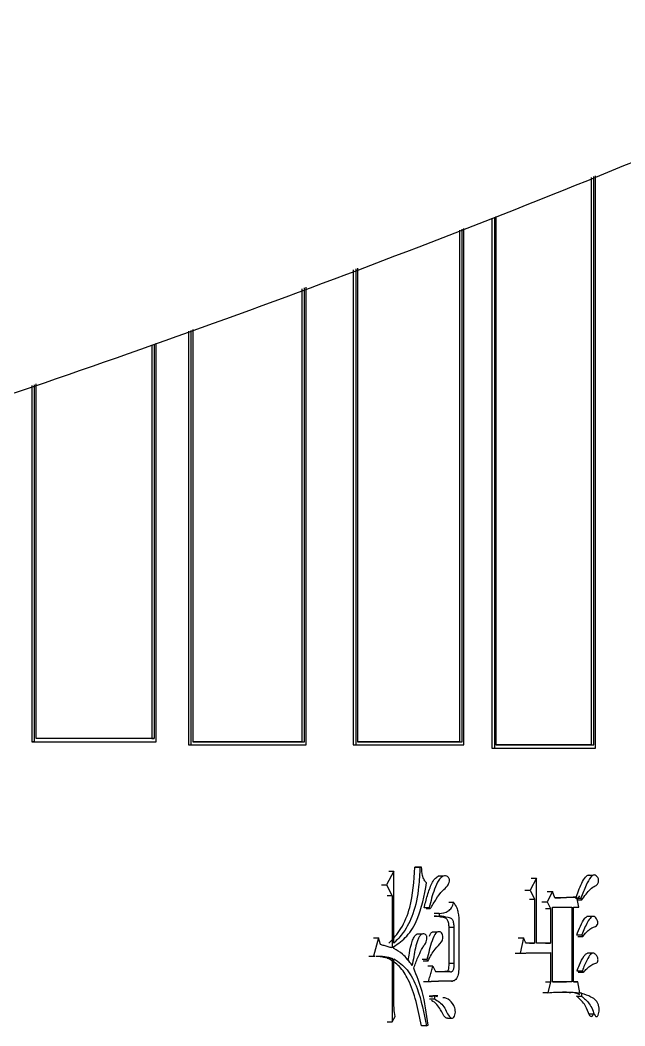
# Model space of a CAD drawing. Header units: millimetres. Extents: x 2003 to 4439, y 563 to 2285.
# Drawn here: x 2873.34 to 2882.99, y 735.83 to 751.88 of the extents above; entities that cross this region are included whole.
import ezdxf

# ---------------------------------------------------------------- set-up
doc = ezdxf.new("R2010")
doc.units = ezdxf.units.MM

msp = doc.modelspace()

# ---------------------------------------------------------------- linework, layer by layer
at = {"color": 7, "linetype": 'Continuous', "lineweight": 25}
for p, q in [((2882.45, 749.365), (2882.45, 740.312)), ((2882.492, 740.312), (2882.492, 749.383)), ((2882.517, 740.262), (2882.517, 749.393)), ((2880.864, 748.719), (2880.864, 740.262)), ((2880.905, 748.734), (2880.905, 740.262)), ((2880.931, 748.744), (2880.931, 740.312)), ((2880.389, 740.362), (2880.389, 748.542)), ((2880.416, 740.312), (2880.416, 748.552)), ((2880.349, 748.527), (2880.349, 740.362)), ((2878.654, 747.895), (2878.654, 740.312)), ((2878.693, 747.909), (2878.693, 740.312)), ((2878.721, 747.92), (2878.721, 740.362)), ((2877.836, 747.589), (2877.836, 740.362)), ((2877.875, 740.362), (2877.875, 747.604)), ((2877.903, 740.312), (2877.903, 747.614)), ((2876.062, 746.927), (2876.062, 740.312)), ((2876.092, 746.939), (2876.092, 740.362)), ((2876.024, 746.913), (2876.024, 740.312)), ((2875.439, 746.695), (2875.439, 740.412)), ((2875.476, 746.709), (2875.476, 740.412)), ((2875.507, 740.362), (2875.507, 746.72)), ((2873.527, 746.048), (2873.527, 740.362)), ((2873.563, 746.06), (2873.563, 740.362)), ((2873.595, 740.412), (2873.595, 746.071)), ((2873.527, 740.362), (2875.469, 740.362)), ((2873.563, 740.362), (2873.527, 740.362)), ((2875.439, 740.412), (2875.476, 740.412)), ((2877.836, 740.362), (2877.875, 740.362)), ((2880.349, 740.362), (2880.389, 740.362)), ((2876.024, 740.312), (2877.865, 740.312)), ((2876.024, 740.312), (2876.062, 740.312)), ((2877.865, 740.312), (2877.903, 740.312)), ((2878.654, 740.312), (2880.376, 740.312)), ((2878.654, 740.312), (2878.693, 740.312)), ((2880.376, 740.312), (2880.416, 740.312)), ((2880.864, 740.262), (2882.475, 740.262)), ((2880.864, 740.262), (2880.905, 740.262)), ((2882.45, 740.312), (2882.492, 740.312)), ((2882.475, 740.262), (2882.517, 740.262)), ((2879.303, 738.295), (2879.183, 738.078)), ((2879.224, 738.295), (2879.303, 738.295)), ((2879.303, 737.148), (2879.303, 738.295)), ((2879.639, 738.36), (2879.718, 738.36)), ((2879.742, 738.36), (2879.662, 738.36)), ((2879.742, 738.36), (2879.718, 738.36)), ((2880.089, 738.219), (2880.009, 738.219)), ((2881.575, 738.186), (2881.475, 737.992)), ((2881.493, 738.186), (2881.575, 738.186)), ((2881.575, 737.148), (2881.575, 738.186)), ((2882.474, 738.228), (2882.391, 738.228)), ((2879.104, 738.078), (2879.183, 738.078)), ((2879.183, 738.078), (2879.273, 737.905)), ((2881.393, 737.992), (2881.475, 737.992)), ((2881.475, 737.992), (2881.547, 737.851)), ((2881.831, 737.97), (2881.748, 737.808)), ((2881.748, 737.97), (2881.831, 737.97)), ((2881.869, 737.873), (2881.831, 737.97)), ((2879.273, 737.905), (2879.194, 737.905)), ((2879.273, 737.905), (2879.273, 737.072)), ((2880.257, 737.797), (2880.177, 737.797)), ((2881.466, 737.851), (2881.547, 737.851)), ((2881.547, 737.851), (2881.547, 737.148)), ((2881.665, 737.808), (2881.748, 737.808)), ((2881.748, 737.808), (2881.803, 737.7)), ((2882.138, 737.884), (2882.221, 737.884)), ((2882.266, 737.903), (2882.219, 737.84)), ((2882.253, 737.721), (2882.221, 737.884)), ((2882.286, 737.862), (2882.225, 737.862)), ((2882.229, 737.84), (2882.302, 737.84)), ((2879.865, 737.71), (2879.785, 737.71)), ((2879.816, 737.7), (2879.883, 737.7)), ((2880.024, 737.624), (2879.944, 737.624)), ((2880.024, 737.624), (2880.024, 737.581)), ((2881.721, 737.7), (2881.803, 737.7)), ((2881.803, 737.7), (2881.803, 737.148)), ((2881.831, 737.721), (2882.139, 737.721)), ((2882.166, 737.721), (2882.253, 737.721)), ((2879.944, 737.581), (2880.024, 737.581)), ((2880.338, 737.483), (2880.338, 736.834)), ((2882.467, 737.573), (2882.383, 737.573)), ((2879.992, 737.324), (2879.912, 737.324)), ((2880.263, 737.397), (2880.182, 737.397)), ((2880.182, 736.823), (2880.182, 737.397)), ((2880.263, 736.823), (2880.263, 737.397)), ((2878.978, 737.234), (2879.057, 737.234)), ((2879.057, 737.234), (2878.979, 736.942)), ((2879.087, 737.126), (2879.057, 737.234)), ((2879.75, 737.293), (2879.67, 737.293)), ((2881.287, 737.235), (2881.368, 737.235)), ((2881.368, 737.235), (2881.318, 736.986)), ((2881.547, 737.148), (2881.413, 737.148)), ((2881.466, 737.148), (2881.547, 737.148)), ((2881.803, 737.148), (2881.575, 737.148)), ((2881.721, 737.148), (2881.803, 737.148)), ((2882.235, 737.256), (2882.319, 737.256)), ((2879.303, 737.061), (2879.303, 737.094)), ((2881.236, 736.986), (2881.318, 736.986)), ((2881.803, 736.997), (2881.803, 736.531)), ((2882.475, 736.988), (2882.391, 736.988)), ((2878.9, 736.942), (2878.979, 736.942)), ((2878.979, 736.942), (2878.996, 736.942)), ((2879.194, 736.91), (2879.273, 736.91)), ((2879.273, 736.91), (2879.273, 735.893)), ((2879.303, 736.196), (2879.303, 736.899)), ((2879.83, 736.888), (2879.751, 736.888)), ((2879.83, 736.888), (2879.848, 736.867)), ((2880.263, 736.823), (2880.182, 736.823)), ((2879.924, 736.78), (2879.844, 736.78)), ((2879.965, 736.694), (2880.193, 736.694)), ((2879.965, 736.694), (2880.112, 736.694)), ((2880.193, 736.694), (2880.113, 736.694)), ((2882.308, 736.704), (2882.225, 736.704)), ((2882.241, 736.683), (2882.324, 736.683)), ((2879.854, 736.531), (2879.774, 736.531)), ((2880.222, 736.542), (2880.239, 736.542)), ((2881.721, 736.531), (2881.803, 736.531)), ((2881.803, 736.531), (2881.759, 736.358)), ((2882.139, 736.531), (2881.831, 736.531)), ((2881.831, 736.531), (2882.056, 736.531)), ((2882.139, 736.531), (2882.056, 736.531)), ((2882.237, 736.531), (2882.166, 736.531)), ((2882.166, 736.531), (2882.237, 736.531)), ((2882.27, 736.358), (2882.237, 736.531)), ((2881.759, 736.358), (2881.677, 736.358)), ((2882.186, 736.358), (2882.118, 736.361)), ((2882.187, 736.358), (2882.27, 736.358)), ((2882.297, 736.348), (2882.214, 736.348)), ((2882.214, 736.348), (2882.264, 736.33)), ((2882.297, 736.348), (2882.297, 736.304)), ((2879.867, 736.304), (2879.92, 736.294)), ((2879.948, 736.304), (2879.868, 736.304)), ((2879.868, 736.261), (2879.948, 736.261)), ((2880.001, 736.306), (2879.921, 736.306)), ((2880, 736.294), (2879.948, 736.304)), ((2879.948, 736.304), (2879.948, 736.261)), ((2882.214, 736.304), (2882.297, 736.304)), ((2882.414, 736.02), (2882.498, 736.02)), ((2879.194, 735.893), (2879.273, 735.893)), ((2879.273, 735.893), (2879.321, 735.98)), ((2880.158, 735.952), (2880.223, 735.952)), ((2880.224, 735.952), (2880.238, 735.952)), ((2879.824, 735.828), (2879.745, 735.828)), ((2879.824, 735.828), (2879.848, 735.839))]:
    msp.add_line(p, q, dxfattribs=at)
at = {"color": 7, "linetype": 'Continuous', "lineweight": 25, "flags": 128}
for points in [[(2882.286, 737.862), (2882.29, 737.856), (2882.296, 737.848), (2882.302, 737.84)], [(2881.831, 736.531), (2881.831, 737.126), (2881.831, 737.721)], [(2882.139, 737.721), (2882.139, 737.126), (2882.139, 736.531)], [(2882.166, 736.531), (2882.166, 737.126), (2882.166, 737.721)], [(2882.302, 737.278), (2882.272, 737.278), (2882.245, 737.278), (2882.219, 737.278)], [(2882.302, 737.278), (2882.31, 737.267), (2882.319, 737.256)], [(2879.768, 736.867), (2879.797, 736.867), (2879.822, 736.867), (2879.848, 736.867)], [(2882.308, 736.704), (2882.316, 736.694), (2882.324, 736.683)]]:
    msp.add_lwpolyline(points, dxfattribs=at)
at = {"color": 7, "linetype": 'Continuous', "lineweight": 25}
for points, knots in [([(2818.188, 736.933), (2820.748, 736.958), (2824.328, 736.993), (2829.598, 737.272), (2834.062, 737.607), (2839.378, 738.173), (2844.947, 738.946), (2850.76, 739.956), (2856.732, 741.212), (2862.808, 742.723), (2868.946, 744.493), (2875.111, 746.527), (2881.274, 748.827), (2887.411, 751.392), (2893.499, 754.223), (2899.519, 757.316), (2905.452, 760.671), (2911.281, 764.283), (2916.991, 768.149), (2922.566, 772.263), (2927.993, 776.62), (2933.259, 781.214), (2938.35, 786.039), (2943.255, 791.086), (2947.962, 796.349), (2952.46, 801.819), (2956.738, 807.488), (2960.787, 813.345), (2964.597, 819.381), (2968.158, 825.587), (2971.463, 831.952), (2974.504, 838.464), (2977.273, 845.114), (2979.764, 851.888), (2981.969, 858.776), (2983.884, 865.765), (2985.502, 872.842), (2986.82, 879.996), (2987.833, 887.213), (2988.538, 894.48), (2988.93, 901.784), (2989.009, 909.112), (2988.772, 916.45), (2988.218, 923.785), (2987.346, 931.102), (2986.156, 938.39), (2984.648, 945.632), (2982.823, 952.817), (2980.682, 959.93), (2978.228, 966.957), (2975.463, 973.886), (2972.391, 980.702), (2969.014, 987.393), (2965.336, 993.945), (2961.362, 1000.345), (2957.097, 1006.58), (2952.546, 1012.638), (2947.714, 1018.506), (2942.607, 1024.173), (2937.23, 1029.625), (2931.784, 1034.673), (2926.31, 1039.325), (2920.852, 1043.595), (2915.227, 1047.637), (2909.446, 1051.445), (2903.518, 1055.013), (2897.456, 1058.335), (2891.27, 1061.406), (2884.973, 1064.219), (2878.58, 1066.771), (2872.105, 1069.057), (2865.567, 1071.073), (2858.992, 1072.816), (2852.419, 1074.281), (2845.925, 1075.462), (2839.636, 1076.359), (2834.112, 1076.943), (2829.229, 1077.31), (2824.405, 1077.55), (2818.431, 1077.667), (2812.914, 1077.557), (2807.645, 1077.285), (2803.18, 1076.948), (2797.864, 1076.383), (2792.295, 1075.609), (2786.482, 1074.599), (2780.511, 1073.343), (2774.435, 1071.833), (2768.297, 1070.062), (2762.131, 1068.028), (2755.968, 1065.728), (2749.831, 1063.163), (2743.743, 1060.333), (2737.723, 1057.239), (2731.791, 1053.884), (2725.962, 1050.272), (2720.252, 1046.407), (2714.676, 1042.292), (2709.249, 1037.935), (2703.983, 1033.341), (2698.892, 1028.516), (2693.987, 1023.469), (2689.28, 1018.206), (2684.782, 1012.736), (2680.504, 1007.068), (2676.455, 1001.21), (2672.646, 995.174), (2669.084, 988.968), (2665.779, 982.603), (2662.737, 976.091), (2659.975, 969.44), (2657.638, 963.158), (2656.359, 959.053), (2655.796, 957.244)], [0, 0, 0, 0, 0.0102074, 0.014274, 0.021037, 0.0280561, 0.0355867, 0.0434511, 0.0515783, 0.0599113, 0.0684099, 0.0770439, 0.085791, 0.0946336, 0.1035582, 0.112554, 0.1216124, 0.1307262, 0.1398897, 0.1490979, 0.1583469, 0.1676331, 0.1769537, 0.1863062, 0.1956884, 0.2050985, 0.2145348, 0.2239961, 0.233481, 0.2429885, 0.2525178, 0.262068, 0.2716385, 0.2812287, 0.2908382, 0.3004664, 0.3101132, 0.3197782, 0.3294613, 0.3391624, 0.3488814, 0.3586183, 0.3683733, 0.3781464, 0.387938, 0.3977483, 0.4075776, 0.4174265, 0.4272956, 0.4371854, 0.4470968, 0.4570307, 0.4669882, 0.4769704, 0.486979, 0.4970156, 0.5070822, 0.5171812, 0.5273154, 0.5374882, 0.5477037, 0.5569145, 0.5661226, 0.5753266, 0.5845258, 0.5937191, 0.6029052, 0.6120821, 0.6212471, 0.6303962, 0.6395236, 0.6486197, 0.6576679, 0.6666375, 0.6754633, 0.6839789, 0.6919633, 0.6976055, 0.7035012, 0.7112199, 0.7214273, 0.7254939, 0.7322569, 0.739276, 0.7468066, 0.754671, 0.7627982, 0.7711312, 0.7796298, 0.7882638, 0.7970109, 0.8058535, 0.8147781, 0.8237739, 0.8328323, 0.8419461, 0.8511096, 0.8603178, 0.8695668, 0.878853, 0.8881736, 0.8975261, 0.9069083, 0.9163184, 0.9257547, 0.935216, 0.9447009, 0.9542084, 0.9637377, 0.9732879, 0.9828584, 0.9924486, 1, 1, 1, 1]), ([(2873.563, 740.362), (2873.761, 740.362), (2874.156, 740.362), (2874.805, 740.362), (2875.252, 740.362), (2875.507, 740.362)], [0, 0, 0, 0, 0.300081, 0.600162, 1, 1, 1, 1]), ([(2875.476, 740.412), (2875.285, 740.412), (2874.902, 740.412), (2874.276, 740.412), (2873.837, 740.412), (2873.595, 740.412)], [0, 0, 0, 0, 0.3099206, 0.6198411, 1, 1, 1, 1]), ([(2875.439, 740.412), (2875.285, 740.412), (2874.977, 740.412), (2874.365, 740.412), (2873.9, 740.412), (2873.595, 740.412)], [0, 0, 0, 0, 0.254867, 0.509735, 1, 1, 1, 1]), ([(2876.092, 740.362), (2876.279, 740.362), (2876.654, 740.362), (2877.249, 740.362), (2877.652, 740.362), (2877.875, 740.362)], [0, 0, 0, 0, 0.309921, 0.619841, 1, 1, 1, 1]), ([(2877.836, 740.362), (2877.69, 740.362), (2877.398, 740.362), (2876.82, 740.362), (2876.38, 740.362), (2876.092, 740.362)], [0, 0, 0, 0, 0.25537, 0.51074, 1, 1, 1, 1]), ([(2878.721, 740.362), (2878.897, 740.362), (2879.248, 740.362), (2879.805, 740.362), (2880.181, 740.362), (2880.389, 740.362)], [0, 0, 0, 0, 0.309921, 0.619841, 1, 1, 1, 1]), ([(2880.349, 740.362), (2880.212, 740.362), (2879.94, 740.362), (2879.401, 740.362), (2878.99, 740.362), (2878.721, 740.362)], [0, 0, 0, 0, 0.256004, 0.512008, 1, 1, 1, 1]), ([(2876.062, 740.312), (2876.249, 740.312), (2876.624, 740.312), (2877.239, 740.312), (2877.662, 740.312), (2877.903, 740.312)], [0, 0, 0, 0, 0.300081, 0.600162, 1, 1, 1, 1]), ([(2878.693, 740.312), (2878.869, 740.312), (2879.22, 740.312), (2879.796, 740.312), (2880.19, 740.312), (2880.416, 740.312)], [0, 0, 0, 0, 0.300081, 0.600162, 1, 1, 1, 1]), ([(2880.905, 740.262), (2881.069, 740.262), (2881.399, 740.262), (2881.938, 740.262), (2882.306, 740.262), (2882.517, 740.262)], [0, 0, 0, 0, 0.300081, 0.600162, 1, 1, 1, 1]), ([(2880.931, 740.312), (2881.096, 740.312), (2881.425, 740.312), (2881.946, 740.312), (2882.298, 740.312), (2882.492, 740.312)], [0, 0, 0, 0, 0.309921, 0.619841, 1, 1, 1, 1]), ([(2882.45, 740.312), (2882.323, 740.312), (2882.069, 740.312), (2881.566, 740.312), (2881.182, 740.312), (2880.931, 740.312)], [0, 0, 0, 0, 0.256655, 0.51331, 1, 1, 1, 1]), ([(2879.223, 737.148), (2879.291, 737.22), (2879.428, 737.366), (2879.599, 737.782), (2879.623, 738.139), (2879.638, 738.36)], [0, 0, 0, 0, 0.27091, 0.549398, 1, 1, 1, 1]), ([(2879.718, 738.36), (2879.713, 738.255), (2879.701, 737.999), (2879.626, 737.623), (2879.473, 737.325), (2879.354, 737.202), (2879.303, 737.148)], [0, 0, 0, 0, 0.214752, 0.527903, 0.794745, 1, 1, 1, 1]), ([(2879.662, 738.36), (2879.658, 738.36), (2879.65, 738.36), (2879.642, 738.36), (2879.638, 738.36)], [0, 0, 0, 0, 0.56, 1, 1, 1, 1]), ([(2879.824, 738.111), (2879.81, 738.125), (2879.782, 738.154), (2879.755, 738.245), (2879.747, 738.316), (2879.742, 738.36)], [0, 0, 0, 0, 0.268422, 0.549119, 1, 1, 1, 1]), ([(2879.303, 737.094), (2879.373, 737.143), (2879.517, 737.243), (2879.724, 737.579), (2879.786, 737.907), (2879.824, 738.111)], [0, 0, 0, 0, 0.270771, 0.548729, 1, 1, 1, 1]), ([(2879.785, 737.71), (2879.802, 737.777), (2879.835, 737.915), (2879.891, 738.072), (2879.952, 738.179), (2879.99, 738.205), (2880.009, 738.219)], [0, 0, 0, 0, 0.333447, 0.684518, 0.842265, 1, 1, 1, 1]), ([(2879.883, 737.7), (2879.914, 737.75), (2879.976, 737.85), (2880.064, 737.981), (2880.142, 738.038), (2880.177, 738.095), (2880.187, 738.129), (2880.189, 738.157), (2880.187, 738.174), (2880.181, 738.19), (2880.167, 738.207), (2880.143, 738.223), (2880.108, 738.229), (2880.063, 738.207), (2880.003, 738.14), (2879.93, 737.972), (2879.89, 737.814), (2879.866, 737.712), (2879.865, 737.71)], [0, 0, 0, 0, 0.14, 0.280266, 0.380171, 0.409931, 0.439811, 0.452036, 0.462473, 0.472931, 0.488626, 0.51752, 0.558625, 0.598671, 0.668428, 0.787489, 0.99583, 1, 1, 1, 1]), ([(2882.203, 737.862), (2882.218, 737.903), (2882.263, 738.026), (2882.321, 738.163), (2882.386, 738.228), (2882.413, 738.239), (2882.432, 738.236), (2882.439, 738.228), (2882.44, 738.228)], [0, 0, 0, 0, 0.248256, 0.747976, 0.841052, 0.91959, 0.998812, 1, 1, 1, 1]), ([(2882.302, 737.84), (2882.324, 737.87), (2882.389, 737.96), (2882.471, 738.048), (2882.542, 738.074), (2882.558, 738.097), (2882.566, 738.118), (2882.569, 738.14), (2882.569, 738.158), (2882.564, 738.178), (2882.551, 738.203), (2882.53, 738.225), (2882.504, 738.239), (2882.475, 738.233), (2882.425, 738.186), (2882.36, 738.057), (2882.312, 737.935), (2882.286, 737.863), (2882.286, 737.862)], [0, 0, 0, 0, 0.113222, 0.341327, 0.387566, 0.408095, 0.428648, 0.444625, 0.457844, 0.471063, 0.493511, 0.536211, 0.570053, 0.604097, 0.65629, 0.801568, 0.997978, 1, 1, 1, 1]), ([(2880.024, 737.624), (2880.074, 737.628), (2880.144, 737.633), (2880.225, 737.707), (2880.246, 737.767), (2880.257, 737.797)], [0, 0, 0, 0, 0.550462, 0.77054, 1, 1, 1, 1]), ([(2880.257, 737.797), (2880.274, 737.77), (2880.302, 737.725), (2880.327, 737.641), (2880.338, 737.563), (2880.338, 737.51), (2880.338, 737.483)], [0, 0, 0, 0, 0.330967, 0.551079, 0.77486, 1, 1, 1, 1]), ([(2882.221, 737.884), (2882.211, 737.883), (2882.197, 737.882), (2882.181, 737.881), (2882.173, 737.88), (2882.168, 737.88), (2882.162, 737.88), (2882.157, 737.879), (2882.151, 737.879), (2882.146, 737.879), (2882.14, 737.878), (2882.136, 737.878), (2882.13, 737.878), (2882.125, 737.877), (2882.119, 737.877), (2882.113, 737.877), (2882.107, 737.876), (2882.101, 737.876), (2882.095, 737.876), (2882.088, 737.876), (2882.081, 737.875), (2882.075, 737.875), (2882.069, 737.875), (2882.06, 737.875), (2882.051, 737.874), (2882.042, 737.874), (2882.036, 737.874), (2882.031, 737.874), (2882.025, 737.874), (2882.021, 737.874), (2882.015, 737.873), (2882.01, 737.873), (2882.004, 737.873), (2881.998, 737.873), (2881.992, 737.873), (2881.986, 737.873), (2881.981, 737.873), (2881.975, 737.873), (2881.97, 737.873), (2881.964, 737.873), (2881.959, 737.873), (2881.953, 737.873), (2881.948, 737.873), (2881.942, 737.873), (2881.937, 737.873), (2881.931, 737.873), (2881.927, 737.873), (2881.921, 737.873), (2881.916, 737.873), (2881.91, 737.873), (2881.905, 737.873), (2881.899, 737.873), (2881.894, 737.873), (2881.888, 737.873), (2881.883, 737.873), (2881.877, 737.873), (2881.872, 737.873), (2881.869, 737.873)], [0, 0, 0, 0, 0.082056, 0.123084, 0.133341, 0.153855, 0.164112, 0.184626, 0.194883, 0.215397, 0.225654, 0.246168, 0.256425, 0.276939, 0.287196, 0.30771, 0.328224, 0.338481, 0.358995, 0.379509, 0.400023, 0.420537, 0.430794, 0.451308, 0.492336, 0.51285, 0.523107, 0.543621, 0.553878, 0.574392, 0.584649, 0.605163, 0.61542, 0.635934, 0.656448, 0.666705, 0.687219, 0.697476, 0.71799, 0.728247, 0.748761, 0.759018, 0.779532, 0.789789, 0.810303, 0.82056, 0.841074, 0.851331, 0.871845, 0.882102, 0.902616, 0.912873, 0.933387, 0.943644, 0.964158, 0.974415, 1, 1, 1, 1]), ([(2881.869, 737.873), (2881.88, 737.873), (2881.931, 737.873), (2882.02, 737.876), (2882.098, 737.881), (2882.137, 737.884)], [0, 0, 0, 0, 0.123403, 0.561636, 1, 1, 1, 1]), ([(2879.865, 737.71), (2879.867, 737.71), (2879.871, 737.707), (2879.876, 737.704), (2879.881, 737.701), (2879.883, 737.7)], [0, 0, 0, 0, 0.255027, 0.627514, 1, 1, 1, 1]), ([(2880.182, 737.397), (2880.182, 737.419), (2880.18, 737.461), (2880.162, 737.523), (2880.126, 737.551), (2880.053, 737.567), (2879.992, 737.575), (2879.943, 737.581)], [0, 0, 0, 0, 0.130153, 0.256408, 0.38449, 0.511557, 1, 1, 1, 1]), ([(2880.263, 737.397), (2880.262, 737.419), (2880.261, 737.461), (2880.243, 737.523), (2880.207, 737.551), (2880.134, 737.567), (2880.072, 737.575), (2880.024, 737.581)], [0, 0, 0, 0, 0.13003, 0.256202, 0.384291, 0.511395, 1, 1, 1, 1]), ([(2882.219, 737.278), (2882.238, 737.327), (2882.275, 737.425), (2882.329, 737.522), (2882.368, 737.568), (2882.38, 737.571), (2882.383, 737.571)], [0, 0, 0, 0, 0.419977, 0.842492, 0.96479, 1, 1, 1, 1]), ([(2882.319, 737.256), (2882.346, 737.29), (2882.39, 737.344), (2882.459, 737.395), (2882.509, 737.407), (2882.541, 737.43), (2882.552, 737.45), (2882.556, 737.462), (2882.557, 737.476), (2882.554, 737.494), (2882.544, 737.523), (2882.526, 737.554), (2882.498, 737.575), (2882.47, 737.578), (2882.432, 737.55), (2882.39, 737.484), (2882.344, 737.387), (2882.316, 737.315), (2882.302, 737.278), (2882.302, 737.278)], [0, 0, 0, 0, 0.157954, 0.255242, 0.35249, 0.401724, 0.417192, 0.427834, 0.438557, 0.45242, 0.478029, 0.52635, 0.573066, 0.619079, 0.658607, 0.768684, 0.881292, 0.999134, 1, 1, 1, 1]), ([(2879.618, 736.748), (2879.639, 736.806), (2879.678, 736.91), (2879.734, 737.028), (2879.777, 737.105), (2879.809, 737.144), (2879.826, 737.188), (2879.831, 737.223), (2879.829, 737.25), (2879.824, 737.268), (2879.812, 737.284), (2879.792, 737.297), (2879.766, 737.301), (2879.735, 737.287), (2879.705, 737.253), (2879.655, 737.141), (2879.627, 736.977), (2879.602, 736.838), (2879.594, 736.791)], [0, 0, 0, 0, 0.150802, 0.270996, 0.331066, 0.383869, 0.414543, 0.44536, 0.459508, 0.473787, 0.489783, 0.51524, 0.550113, 0.584523, 0.63156, 0.679807, 0.891009, 1, 1, 1, 1]), ([(2879.848, 736.867), (2879.883, 736.934), (2879.945, 737.054), (2880.039, 737.132), (2880.079, 737.201), (2880.088, 737.242), (2880.079, 737.283), (2880.062, 737.313), (2880.04, 737.33), (2880.016, 737.333), (2879.993, 737.327), (2879.949, 737.293), (2879.891, 737.135), (2879.854, 736.987), (2879.83, 736.888)], [0, 0, 0, 0, 0.207965, 0.368358, 0.401514, 0.432917, 0.464664, 0.497814, 0.528601, 0.558738, 0.58913, 0.619745, 0.747266, 1, 1, 1, 1]), ([(2879.869, 737.261), (2879.875, 737.279), (2879.886, 737.308), (2879.906, 737.323), (2879.913, 737.325), (2879.914, 737.325)], [0, 0, 0, 0, 0.609563, 0.994779, 1, 1, 1, 1]), ([(2879.528, 736.868), (2879.535, 736.908), (2879.554, 737.013), (2879.581, 737.144), (2879.619, 737.243), (2879.648, 737.281), (2879.665, 737.289), (2879.67, 737.291)], [0, 0, 0, 0, 0.246919, 0.654828, 0.820581, 0.946757, 1, 1, 1, 1]), ([(2881.413, 737.148), (2881.407, 737.16), (2881.396, 737.181), (2881.381, 737.21), (2881.373, 737.226), (2881.368, 737.235)], [0, 0, 0, 0, 0.4283659, 0.7141823, 1, 1, 1, 1]), ([(2879.273, 737.072), (2879.251, 737.078), (2879.21, 737.091), (2879.148, 737.109), (2879.107, 737.12), (2879.087, 737.126)], [0, 0, 0, 0, 0.344184, 0.672092, 1, 1, 1, 1]), ([(2879.594, 736.791), (2879.545, 736.858), (2879.457, 736.976), (2879.35, 737.036), (2879.303, 737.061)], [0, 0, 0, 0, 0.563817, 1, 1, 1, 1]), ([(2881.318, 736.986), (2881.321, 736.986), (2881.328, 736.987), (2881.337, 736.987), (2881.346, 736.988), (2881.353, 736.988), (2881.362, 736.989), (2881.369, 736.989), (2881.377, 736.99), (2881.384, 736.99), (2881.391, 736.991), (2881.403, 736.991), (2881.441, 736.992), (2881.49, 736.994), (2881.547, 736.995), (2881.582, 736.995), (2881.607, 736.995), (2881.62, 736.996), (2881.627, 736.996), (2881.634, 736.996), (2881.641, 736.996), (2881.65, 736.996), (2881.657, 736.996), (2881.665, 736.996), (2881.673, 736.996), (2881.68, 736.996), (2881.687, 736.996), (2881.694, 736.996), (2881.702, 736.996), (2881.71, 736.996), (2881.718, 736.996), (2881.725, 736.996), (2881.732, 736.996), (2881.739, 736.996), (2881.746, 736.996), (2881.754, 736.996), (2881.759, 736.996), (2881.763, 736.996), (2881.768, 736.996), (2881.771, 736.996), (2881.776, 736.996), (2881.779, 736.996), (2881.783, 736.996), (2881.787, 736.996), (2881.79, 736.996), (2881.796, 736.997), (2881.8, 736.997), (2881.803, 736.997)], [0, 0, 0, 0, 0.021887, 0.043773, 0.054717, 0.076603, 0.087547, 0.109433, 0.120377, 0.13132, 0.153207, 0.16415, 0.207923, 0.383017, 0.470564, 0.558111, 0.601884, 0.623771, 0.634714, 0.645657, 0.667544, 0.678487, 0.700374, 0.711317, 0.733204, 0.744147, 0.755091, 0.776977, 0.787921, 0.809807, 0.820751, 0.842637, 0.853581, 0.864524, 0.886411, 0.897354, 0.908297, 0.919241, 0.924712, 0.935656, 0.941127, 0.952071, 0.957542, 0.968486, 0.973957, 0.979429, 1, 1, 1, 1]), ([(2882.225, 736.704), (2882.237, 736.737), (2882.271, 736.823), (2882.317, 736.919), (2882.364, 736.979), (2882.384, 736.985), (2882.391, 736.987)], [0, 0, 0, 0, 0.283457, 0.74635, 0.905734, 1, 1, 1, 1]), ([(2882.324, 736.683), (2882.343, 736.703), (2882.401, 736.762), (2882.474, 736.822), (2882.534, 736.827), (2882.55, 736.844), (2882.556, 736.857), (2882.559, 736.874), (2882.559, 736.893), (2882.556, 736.915), (2882.542, 736.946), (2882.52, 736.972), (2882.493, 736.991), (2882.466, 736.988), (2882.426, 736.959), (2882.371, 736.861), (2882.331, 736.767), (2882.308, 736.706), (2882.308, 736.704)], [0, 0, 0, 0, 0.107766, 0.324959, 0.382514, 0.397632, 0.412828, 0.427374, 0.444539, 0.463227, 0.487605, 0.551575, 0.589695, 0.627994, 0.678884, 0.799951, 0.99622, 1, 1, 1, 1]), ([(2879.013, 736.942), (2879.014, 736.941), (2879.022, 736.94), (2879.033, 736.939), (2879.043, 736.939)], [0, 0, 0, 0, 0.127487, 1, 1, 1, 1]), ([(2879.023, 736.941), (2879.055, 736.942), (2879.114, 736.942), (2879.197, 736.927), (2879.247, 736.916), (2879.273, 736.91)], [0, 0, 0, 0, 0.3872038, 0.6933689, 1, 1, 1, 1]), ([(2879.194, 736.91), (2879.17, 736.915), (2879.12, 736.927), (2879.07, 736.934), (2879.043, 736.937)], [0, 0, 0, 0, 0.464247, 1, 1, 1, 1]), ([(2879.744, 735.828), (2879.69, 736.091), (2879.615, 736.454), (2879.398, 736.79), (2879.281, 736.863), (2879.223, 736.899)], [0, 0, 0, 0, 0.571246, 0.788502, 1, 1, 1, 1]), ([(2879.303, 736.899), (2879.376, 736.849), (2879.525, 736.748), (2879.716, 736.367), (2879.783, 736.034), (2879.824, 735.828)], [0, 0, 0, 0, 0.269245, 0.548175, 1, 1, 1, 1]), ([(2880.146, 736.695), (2880.149, 736.696), (2880.158, 736.7), (2880.174, 736.723), (2880.183, 736.768), (2880.183, 736.805), (2880.182, 736.823)], [0, 0, 0, 0, 0.1155788, 0.2906974, 0.6408722, 1, 1, 1, 1]), ([(2880.193, 736.694), (2880.203, 736.692), (2880.217, 736.689), (2880.237, 736.699), (2880.254, 736.722), (2880.264, 736.768), (2880.263, 736.805), (2880.263, 736.823)], [0, 0, 0, 0, 0.227751, 0.352705, 0.480942, 0.73722, 1, 1, 1, 1]), ([(2880.338, 736.834), (2880.339, 736.799), (2880.34, 736.728), (2880.328, 736.639), (2880.303, 736.582), (2880.27, 736.545), (2880.241, 736.543), (2880.222, 736.542)], [0, 0, 0, 0, 0.261044, 0.518862, 0.648585, 0.774158, 1, 1, 1, 1]), ([(2879.848, 735.839), (2879.823, 736.024), (2879.779, 736.351), (2879.667, 736.627), (2879.618, 736.748)], [0, 0, 0, 0, 0.565186, 1, 1, 1, 1]), ([(2879.854, 736.531), (2879.862, 736.562), (2879.878, 736.619), (2879.902, 736.701), (2879.917, 736.754), (2879.924, 736.78)], [0, 0, 0, 0, 0.367076, 0.683538, 1, 1, 1, 1]), ([(2879.924, 736.78), (2879.931, 736.766), (2879.945, 736.737), (2879.958, 736.708), (2879.965, 736.694)], [0, 0, 0, 0, 0.500001, 1, 1, 1, 1]), ([(2880.222, 736.542), (2880.218, 736.542), (2880.213, 736.542), (2880.205, 736.542), (2880.199, 736.542), (2880.194, 736.542), (2880.188, 736.542), (2880.182, 736.542), (2880.177, 736.542), (2880.171, 736.542), (2880.165, 736.542), (2880.16, 736.542), (2880.154, 736.542), (2880.148, 736.542), (2880.143, 736.542), (2880.137, 736.542), (2880.131, 736.542), (2880.126, 736.542), (2880.12, 736.542), (2880.114, 736.542), (2880.108, 736.542), (2880.103, 736.542), (2880.097, 736.541), (2880.091, 736.541), (2880.086, 736.541), (2880.08, 736.541), (2880.074, 736.541), (2880.069, 736.541), (2880.063, 736.541), (2880.057, 736.541), (2880.052, 736.541), (2880.046, 736.54), (2880.04, 736.54), (2880.034, 736.54), (2880.029, 736.54), (2880.023, 736.54), (2880.017, 736.54), (2880.012, 736.539), (2880.006, 736.539), (2880, 736.539), (2879.995, 736.539), (2879.989, 736.538), (2879.983, 736.538), (2879.977, 736.538), (2879.972, 736.538), (2879.966, 736.537), (2879.96, 736.537), (2879.955, 736.537), (2879.949, 736.537), (2879.943, 736.536), (2879.938, 736.536), (2879.932, 736.536), (2879.926, 736.535), (2879.92, 736.535), (2879.915, 736.535), (2879.909, 736.534), (2879.903, 736.534), (2879.898, 736.534), (2879.892, 736.534), (2879.886, 736.533), (2879.88, 736.533), (2879.875, 736.533), (2879.869, 736.532), (2879.862, 736.532), (2879.857, 736.532), (2879.854, 736.531)], [0, 0, 0, 0, 0.030924, 0.046386, 0.061848, 0.07731, 0.092772, 0.108234, 0.123697, 0.139159, 0.154621, 0.170083, 0.185545, 0.201007, 0.216469, 0.231931, 0.247393, 0.262855, 0.278317, 0.293779, 0.309241, 0.324703, 0.340165, 0.355628, 0.37109, 0.386552, 0.402014, 0.417476, 0.432938, 0.4484, 0.463862, 0.479324, 0.494786, 0.510248, 0.52571, 0.541172, 0.556634, 0.572097, 0.587559, 0.603021, 0.618483, 0.633945, 0.649407, 0.664869, 0.680331, 0.695793, 0.711255, 0.726717, 0.742179, 0.757641, 0.773103, 0.788566, 0.804028, 0.81949, 0.834952, 0.850414, 0.865876, 0.881338, 0.8968, 0.912262, 0.927724, 0.943186, 0.958648, 0.97411, 1, 1, 1, 1]), ([(2881.759, 736.358), (2881.801, 736.361), (2881.848, 736.364), (2881.905, 736.367), (2881.963, 736.369), (2882.087, 736.371), (2882.199, 736.363), (2882.27, 736.358)], [0, 0, 0, 0, 0.2447343, 0.2753248, 0.336506, 0.5812465, 1, 1, 1, 1]), ([(2881.851, 736.364), (2881.892, 736.366), (2881.955, 736.368), (2882.068, 736.365), (2882.109, 736.363), (2882.125, 736.363), (2882.125, 736.363), (2882.125, 736.363)], [0, 0, 0, 0, 0.537965, 0.821873, 0.950268, 0.983843, 1, 1, 1, 1]), ([(2882.297, 736.304), (2882.339, 736.268), (2882.403, 736.212), (2882.473, 736.098), (2882.496, 736.009), (2882.523, 735.979), (2882.534, 735.975), (2882.543, 735.976), (2882.552, 735.985), (2882.563, 736.005), (2882.573, 736.04), (2882.578, 736.088), (2882.573, 736.14), (2882.558, 736.188), (2882.517, 736.25), (2882.429, 736.301), (2882.349, 736.331), (2882.299, 736.347), (2882.297, 736.348)], [0, 0, 0, 0, 0.193081, 0.290157, 0.386754, 0.407978, 0.421447, 0.432598, 0.443754, 0.462204, 0.496546, 0.533829, 0.57207, 0.615267, 0.659288, 0.789027, 0.990755, 1, 1, 1, 1]), ([(2879.321, 735.98), (2879.315, 736.019), (2879.304, 736.091), (2879.303, 736.164), (2879.303, 736.196)], [0, 0, 0, 0, 0.558835, 1, 1, 1, 1]), ([(2880.156, 735.954), (2880.152, 735.953), (2880.139, 735.948), (2880.094, 735.984), (2880.056, 736.078), (2879.988, 736.182), (2879.933, 736.215), (2879.903, 736.234)], [0, 0, 0, 0, 0.045578, 0.128146, 0.446444, 0.694721, 1, 1, 1, 1]), ([(2879.948, 736.261), (2880.003, 736.228), (2880.104, 736.169), (2880.163, 735.99), (2880.222, 735.948), (2880.249, 735.953), (2880.271, 735.982), (2880.284, 736.024), (2880.284, 736.072), (2880.27, 736.131), (2880.227, 736.208), (2880.16, 736.269), (2880.105, 736.275), (2880.085, 736.277)], [0, 0, 0, 0, 0.247601, 0.449259, 0.486524, 0.522863, 0.561727, 0.602638, 0.642741, 0.6832, 0.762195, 0.913729, 1, 1, 1, 1]), ([(2882.489, 736.047), (2882.487, 736.036), (2882.483, 736.017), (2882.474, 735.995), (2882.466, 735.981), (2882.457, 735.975), (2882.447, 735.975), (2882.435, 735.983), (2882.42, 736.003), (2882.393, 736.075), (2882.335, 736.203), (2882.259, 736.267), (2882.214, 736.304)], [0, 0, 0, 0, 0.052352, 0.091245, 0.123383, 0.145705, 0.168025, 0.200351, 0.251226, 0.32, 0.595425, 1, 1, 1, 1])]:
    msp.add_open_spline(points, degree=3, knots=knots, dxfattribs=at)

doc.saveas('drawing.dxf')
